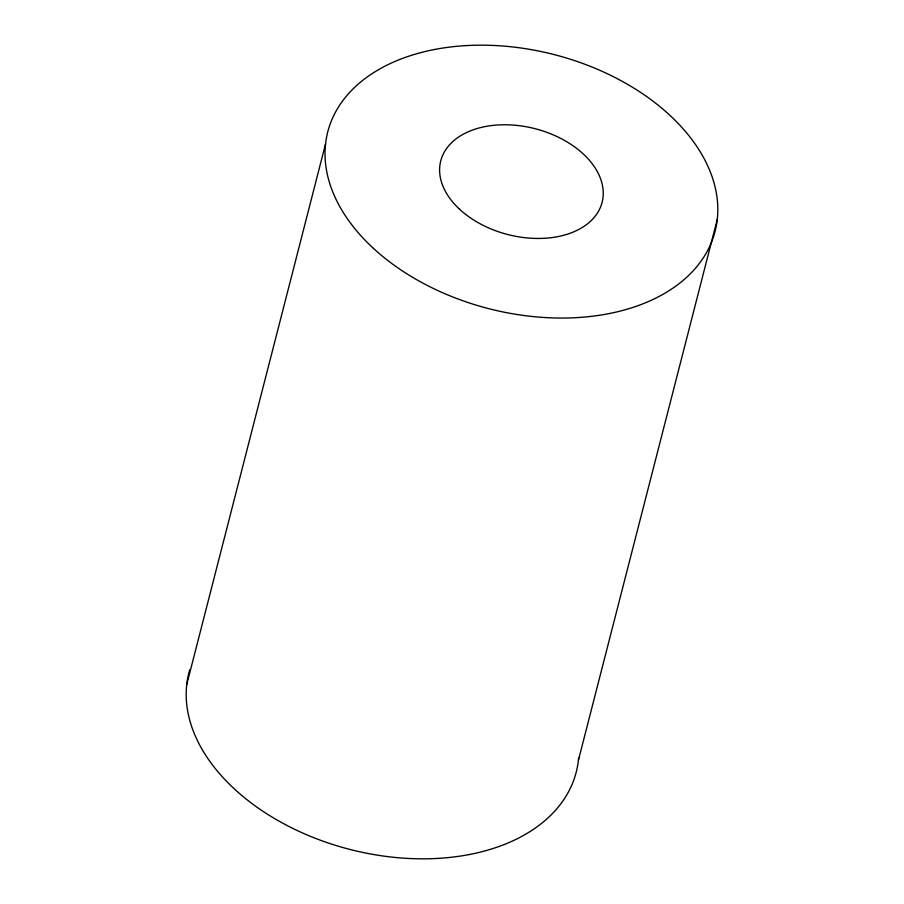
<?xml version="1.0" encoding="UTF-8"?>
<svg xmlns="http://www.w3.org/2000/svg" width="904" height="904" viewBox="0 0 904 904"><rect width="100%" height="100%" fill="white"/><g stroke="black" fill="none" stroke-linecap="round" stroke-linejoin="round"><path stroke-width="1.36" d="M186.732 684.611L325.576 143.838M578.424 760.162L717.267 219.389M578.673 757.541A199.942 131.17 14.4 0 1 358.685 851.545A199.942 131.17 14.4 0 1 189.704 669.807M372.617 247.606A199.942 131.17 14.4 0 0 706.815 252.035A199.942 131.17 14.4 0 0 484.826 45.2A199.942 131.17 14.4 0 0 372.617 247.606M459.424 209.106A83.304 54.658 14.4 0 0 598.674 210.948A83.304 54.658 14.4 0 0 506.172 124.775A83.304 54.658 14.4 0 0 459.424 209.106"/></g></svg>
